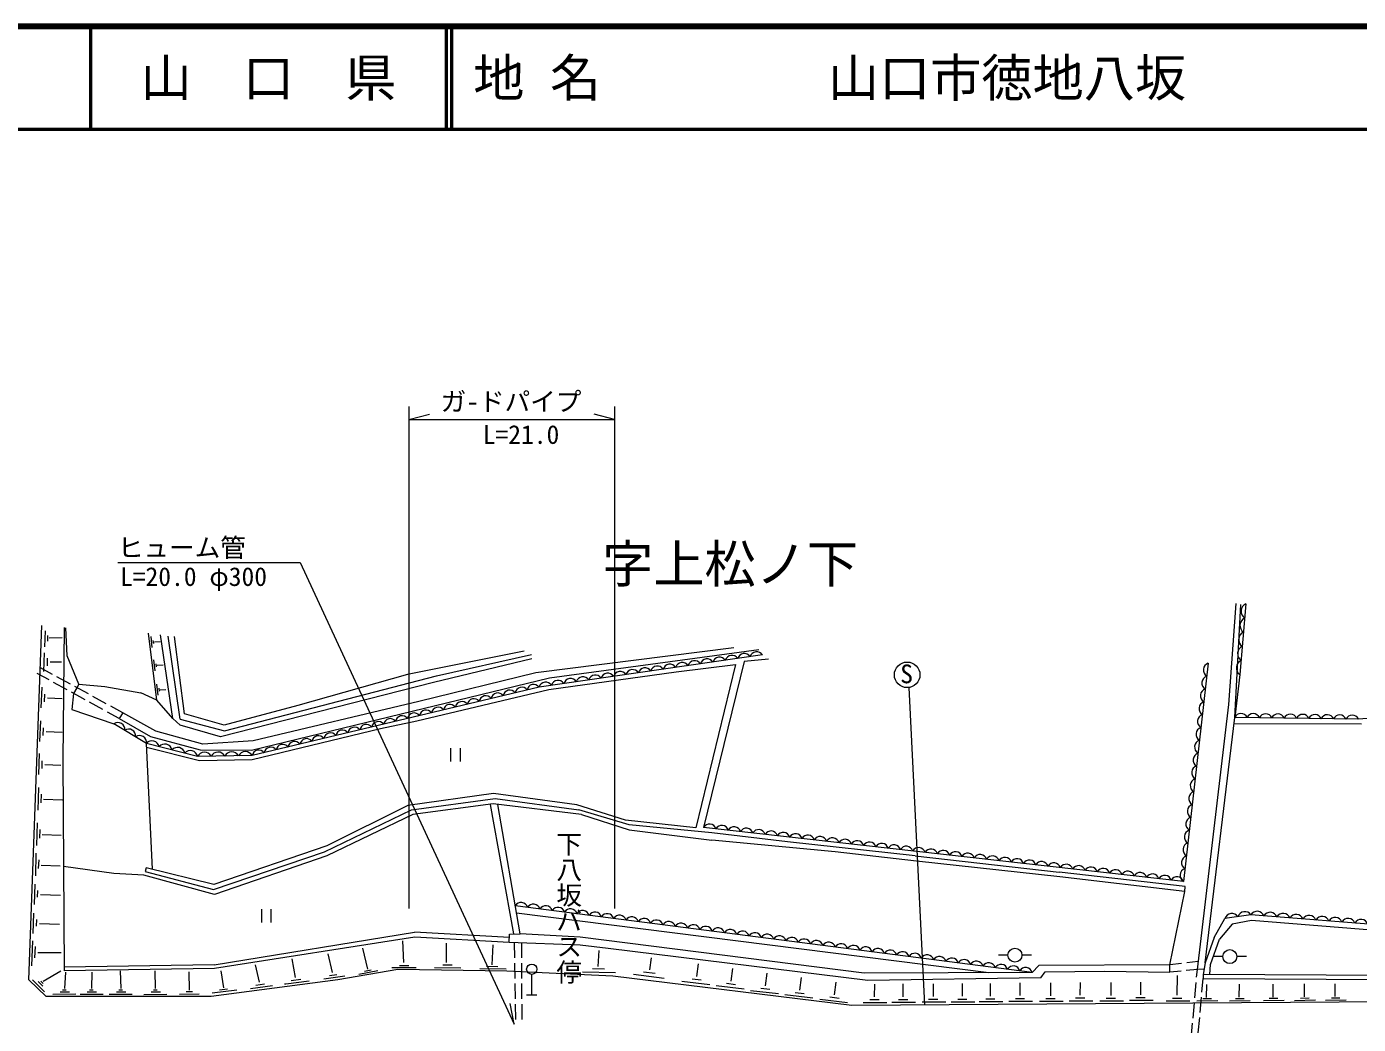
# Model space of a CAD drawing. Units: millimetres, scale not verified. Extents: x 40000 to 680000, y 20000 to 380000.
# Drawn here: x 326750 to 456854, y 282586 to 380000 of the extents above; entities that cross this region are included whole.
import ezdxf
from ezdxf.enums import TextEntityAlignment as Align

# ---------------------------------------------------------------- set-up
doc = ezdxf.new("R2010")
doc.units = ezdxf.units.MM
doc.header["$LTSCALE"] = 1000
for name, color, linetype, lineweight in [('M-BGD', 7, 'Continuous', 13), ('M-STR-HTXT', 7, 'Continuous', 13), ('M-TTL', 2, 'Continuous', 140), ('M-TTL-LINE', 7, 'Continuous', 50)]:
    doc.layers.add(name, color=color, linetype=linetype, lineweight=lineweight)
doc.layers.add('M-TTL-TXT', color=7, linetype='Continuous')
doc.styles.add('@ＭＳ ゴシック', font='')
doc.styles.add('ＭＳ ゴシック', font='')
doc.styles.get('@ＭＳ ゴシック').set_extended_font_data('@MS Gothic')
doc.styles.get('ＭＳ ゴシック').set_extended_font_data('MS Gothic')

msp = doc.modelspace()

# ---------------------------------------------------------------- linework, layer by layer
at = {"layer": 'M-BGD'}
for p, q in [((444212, 313817), (444930, 323687)), ((444771, 312554), (445358, 323581)), ((445856, 323641), (445279, 316747)), ((326956, 286946), (328248, 321541)), ((328559, 321018), (328505, 319432)), ((328789, 320566), (328789, 320008)), ((328957, 320309), (330234, 320353)), ((330402, 321322), (330282, 308412)), ((330697, 318573), (330590, 321294)), ((339458, 314229), (338667, 320792)), ((338880, 320461), (338995, 319388)), ((339092, 320071), (339128, 319778)), ((341026, 312435), (339821, 320619)), ((341760, 312389), (340583, 320504)), ((342178, 312908), (341201, 320464)), ((328461, 318856), (328399, 317039)), ((339243, 319920), (339801, 319964)), ((375351, 319039), (363946, 316746)), ((395832, 319341), (376512, 316919)), ((377822, 316409), (398285, 319192)), ((328771, 318342), (328745, 317606)), ((329037, 317987), (330154, 317987)), ((331841, 315791), (330697, 318573)), ((339154, 318182), (339270, 317110)), ((339367, 317792), (339402, 317500)), ((339518, 317641), (340076, 317686)), ((376109, 318261), (366514, 315953)), ((366783, 316626), (376069, 318690)), ((390196, 316993), (395998, 317710)), ((395998, 317710), (392116, 301779)), ((396836, 318013), (392888, 301813)), ((399229, 318252), (396836, 318013)), ((328950, 316211), (327794, 316848)), ((329264, 316752), (328093, 317389)), ((331021, 315797), (329704, 316513)), ((346066, 311233), (366783, 316626)), ((348707, 309355), (377822, 316409)), ((363946, 316746), (353233, 313718)), ((376512, 316919), (365059, 314123)), ((377755, 315288), (390196, 316993)), ((445279, 316747), (444771, 312554)), ((328224, 315524), (328144, 313495)), ((330702, 315246), (329388, 315970)), ((332454, 314282), (331140, 315005)), ((331341, 314894), (331167, 313338)), ((331662, 315449), (331341, 314894)), ((332779, 314842), (331461, 315558)), ((331841, 315791), (331662, 315449)), ((331841, 315791), (334374, 315572)), ((334374, 315572), (337903, 314960)), ((339458, 314229), (337903, 314960)), ((339442, 315791), (339558, 314719)), ((339655, 315401), (339691, 315109)), ((339806, 315250), (340364, 315295)), ((366514, 315953), (345699, 310673)), ((364884, 312237), (377755, 315288)), ((412939, 315474), (414461, 284479)), ((328490, 314833), (328463, 314089)), ((328774, 314470), (330206, 314405)), ((334206, 313317), (332892, 314040)), ((334536, 313886), (333218, 314603)), ((336146, 313011), (334975, 313647)), ((341026, 312435), (339458, 314229)), ((353233, 313718), (346047, 311791)), ((365059, 314123), (348889, 310275)), ((441124, 287958), (444212, 313817)), ((331167, 313338), (335282, 311934)), ((335800, 312439), (334644, 313076)), ((336146, 313011), (335800, 312439)), ((335800, 312439), (338858, 310698)), ((339376, 311216), (336146, 313011)), ((341751, 311790), (341026, 312435)), ((341760, 312389), (346066, 311233)), ((346047, 311791), (342178, 312908)), ((441879, 288592), (444771, 312554)), ((328101, 312235), (328021, 310205)), ((328367, 311543), (328340, 310799)), ((328651, 311180), (330210, 311109)), ((343962, 309953), (339376, 311216)), ((345699, 310673), (341751, 311790)), ((348794, 308449), (361335, 311460)), ((361335, 311460), (364884, 312237)), ((457168, 311904), (444694, 311915)), ((339032, 297733), (338453, 310023)), ((338470, 309660), (343628, 308348)), ((338858, 310698), (343696, 309382)), ((348889, 310275), (343962, 309953)), ((327981, 309016), (327901, 306987)), ((330282, 308412), (330412, 287811)), ((343628, 308348), (348794, 308449)), ((343696, 309382), (348707, 309355)), ((368151, 309537), (368151, 308237)), ((369126, 308237), (369126, 309537)), ((328247, 308325), (328220, 307580)), ((328530, 307961), (330090, 307891)), ((327902, 305726), (327849, 303506)), ((328168, 305061), (328128, 304224)), ((328407, 304570), (330255, 304503)), ((372350, 305122), (363976, 303945)), ((364360, 303527), (372534, 304643)), ((380492, 304012), (372350, 305122)), ((372534, 304643), (380691, 303533)), ((355866, 299419), (364360, 303527)), ((363976, 303945), (356065, 300017)), ((372335, 304105), (364479, 303068)), ((374343, 291413), (372056, 304068)), ((380949, 303068), (372335, 304105)), ((374957, 291421), (372797, 304049)), ((385257, 302516), (380492, 304012)), ((385616, 302078), (380691, 303533)), ((327773, 302269), (327720, 300049)), ((364479, 303068), (356085, 299040)), ((380949, 303068), (385628, 301577)), ((392116, 301779), (385257, 302516)), ((393686, 301275), (385616, 302078)), ((328039, 301604), (327999, 300767)), ((328278, 301112), (330126, 301046)), ((385628, 301577), (393686, 300557)), ((401083, 300418), (393686, 301275)), ((405749, 299421), (393686, 300557)), ((327662, 299301), (327609, 297082)), ((344998, 295769), (355866, 299419)), ((356065, 300017), (345025, 296247)), ((413565, 299042), (401083, 300418)), ((413684, 298524), (405749, 299421)), ((327928, 298637), (327888, 297799)), ((328167, 298145), (330015, 298078)), ((335269, 297326), (330348, 298004)), ((356085, 299040), (345119, 295272)), ((413565, 299042), (427622, 297457)), ((427681, 296978), (413684, 298524)), ((338200, 297166), (335269, 297326)), ((345119, 295272), (338200, 297166)), ((338432, 297882), (338325, 297497)), ((338325, 297497), (344998, 295769)), ((345025, 296247), (338432, 297882)), ((439933, 296052), (427622, 297457)), ((439885, 295549), (427681, 296978)), ((327542, 296278), (327475, 294284)), ((327821, 295654), (327781, 294989)), ((438449, 288401), (439885, 295549)), ((439885, 295549), (439933, 296052)), ((328113, 295255), (330054, 295215)), ((424979, 287658), (374489, 294155)), ((327436, 293446), (327370, 291452)), ((327715, 292821), (327675, 292157)), ((349679, 293835), (349679, 292535)), ((350654, 292535), (350654, 293835)), ((374608, 293460), (420757, 287641)), ((442777, 291064), (443813, 292919)), ((446425, 292739), (444511, 292380)), ((458967, 291702), (446425, 292739)), ((328008, 292423), (329948, 292383)), ((345068, 288407), (364652, 291578)), ((373922, 291052), (364652, 291578)), ((444511, 292380), (443298, 290916)), ((327263, 288315), (327343, 290748)), ((327569, 290176), (327529, 289073)), ((364678, 291110), (345095, 288055)), ((363615, 288622), (363491, 290731)), ((373906, 290578), (364678, 291110)), ((367782, 288623), (367768, 290524)), ((372246, 288394), (372326, 290362)), ((373906, 290578), (373933, 291408)), ((380826, 290313), (373906, 290578)), ((373933, 291408), (374957, 291421)), ((380838, 291085), (374957, 291421)), ((383547, 289984), (380826, 290313)), ((408580, 287591), (380838, 291085)), ((442777, 291064), (441879, 288592)), ((442407, 288444), (443298, 290916)), ((327848, 289605), (330121, 289591)), ((353017, 287160), (352680, 288985)), ((356641, 287656), (356216, 289464)), ((360088, 287975), (359601, 290040)), ((382575, 288232), (382668, 289800)), ((408939, 286874), (383547, 289984)), ((387648, 287913), (387808, 289096)), ((421709, 289374), (422622, 289375)), ((424002, 289374), (424916, 289375)), ((442704, 289235), (443618, 289236)), ((444998, 289235), (445911, 289236)), ((328357, 286793), (330094, 287821)), ((345068, 288407), (330410, 288161)), ((345095, 288055), (330412, 287811)), ((330467, 286101), (330569, 287676)), ((333119, 286099), (333156, 287672)), ((335970, 286096), (335908, 287824)), ((339355, 286092), (339293, 287820)), ((342646, 285937), (342637, 287727)), ((346031, 286158), (345756, 287798)), ((349516, 286690), (349118, 288391)), ((363002, 287953), (357140, 286936)), ((359220, 287487), (361063, 287833)), ((359769, 287789), (360398, 287913)), ((362437, 288143), (364811, 288143)), ((373679, 287774), (363002, 287953)), ((363163, 288338), (364103, 288347)), ((366585, 288131), (369164, 288105)), ((367409, 288397), (368313, 288397)), ((373584, 287969), (371023, 288013)), ((371679, 288270), (372769, 288244)), ((384027, 287288), (373679, 287774)), ((381046, 287714), (384289, 287634)), ((382043, 288046), (383213, 287993)), ((387023, 287714), (388166, 287581)), ((392221, 287248), (392380, 288485)), ((395584, 286810), (395743, 288046)), ((398927, 286345), (399087, 287581)), ((424979, 287658), (408580, 287591)), ((424979, 287658), (425643, 288336)), ((438449, 288401), (425643, 288336)), ((425843, 287126), (426255, 287698)), ((426255, 287698), (432044, 287778)), ((432044, 287778), (438449, 287683)), ((439584, 288535), (438449, 288401)), ((438449, 287683), (438449, 288401)), ((439538, 287795), (438449, 287683)), ((441124, 287958), (440035, 287846)), ((441216, 288728), (440081, 288594)), ((441056, 287181), (441124, 287958)), ((441784, 287961), (441124, 287958)), ((441879, 288592), (441706, 287450)), ((442327, 287446), (442407, 288444)), ((328658, 285320), (326956, 286946)), ((327325, 286927), (328508, 285756)), ((327870, 286784), (328348, 286314)), ((328153, 286801), (328366, 286589)), ((357140, 286936), (344782, 285302)), ((348621, 286087), (350775, 286371)), ((349153, 286415), (350004, 286539)), ((351927, 286548), (352077, 286548)), ((352077, 286548), (354355, 286832)), ((352609, 286858), (353522, 287009)), ((355790, 287031), (357824, 287310)), ((356349, 287350), (357040, 287456)), ((376099, 285465), (376099, 287465)), ((407379, 284433), (384027, 287288)), ((386053, 287488), (389030, 287089)), ((390758, 286810), (393483, 286491)), ((391755, 287036), (392646, 286929)), ((394121, 286371), (396846, 286052)), ((395118, 286597), (396009, 286491)), ((402299, 285925), (402459, 287161)), ((405690, 285474), (405849, 286711)), ((425843, 287126), (408939, 286874)), ((409594, 285268), (409607, 286517)), ((412385, 285286), (412399, 286535)), ((415336, 285305), (415349, 286555)), ((418180, 285324), (418194, 286573)), ((420912, 285341), (420925, 286591)), ((423808, 285389), (423821, 286639)), ((426794, 285380), (426807, 286629)), ((429690, 285428), (429703, 286677)), ((432697, 285418), (432710, 286668)), ((435593, 285466), (435606, 286716)), ((439164, 285422), (439176, 287356)), ((440880, 285189), (441012, 286683)), ((441570, 285744), (441688, 287078)), ((441706, 287450), (441688, 287078)), ((441688, 287078), (482717, 286809)), ((482566, 287209), (441706, 287450)), ((442033, 285221), (442039, 286485)), ((445224, 285230), (445230, 286494)), ((448533, 285251), (448539, 286516)), ((451584, 285271), (451590, 286536)), ((454594, 285291), (454600, 286555)), ((344782, 285302), (328658, 285320)), ((329315, 285525), (331566, 285552)), ((330024, 285765), (330936, 285765)), ((330254, 285969), (330609, 285969)), ((331967, 285523), (334217, 285549)), ((332676, 285762), (333588, 285762)), ((332906, 285966), (333260, 285966)), ((334818, 285520), (337069, 285546)), ((335527, 285759), (336439, 285759)), ((335757, 285963), (336112, 285963)), ((338203, 285516), (340454, 285543)), ((338912, 285755), (339825, 285755)), ((339142, 285959), (339497, 285959)), ((341671, 285540), (343609, 285558)), ((342350, 285794), (342953, 285788)), ((344879, 285653), (347289, 285963)), ((345605, 285963), (346367, 286052)), ((375599, 285465), (376599, 285465)), ((397465, 285906), (400190, 285587)), ((398462, 286132), (399353, 286026)), ((400837, 285486), (403562, 285167)), ((401834, 285712), (402725, 285606)), ((404228, 285036), (406953, 284717)), ((405225, 285262), (406115, 285155)), ((409129, 285002), (410033, 285002)), ((411920, 285020), (412824, 285020)), ((414871, 285039), (415775, 285039)), ((417715, 285058), (418619, 285058)), ((420447, 285076), (421351, 285076)), ((423343, 285124), (424247, 285124)), ((426329, 285114), (427233, 285114)), ((429225, 285162), (430129, 285162)), ((432231, 285152), (433135, 285152)), ((434489, 284935), (436802, 284935)), ((435127, 285200), (436031, 285200)), ((438699, 285156), (439602, 285156)), ((441395, 283752), (441527, 285246)), ((441655, 285103), (442494, 285114)), ((444846, 285112), (445685, 285124)), ((447570, 284909), (449609, 284944)), ((448155, 285133), (448994, 285145)), ((450621, 284929), (452659, 284964)), ((451206, 285153), (452045, 285165)), ((453631, 284948), (455669, 284984)), ((454216, 285173), (455055, 285185)), ((482889, 284925), (407379, 284433)), ((408491, 284736), (410803, 284736)), ((411282, 284754), (413595, 284754)), ((414233, 284773), (416546, 284773)), ((417077, 284792), (419390, 284792)), ((419809, 284810), (422122, 284810)), ((422705, 284858), (425018, 284858)), ((425691, 284848), (428004, 284848)), ((428587, 284896), (430900, 284896)), ((431593, 284887), (433906, 284887)), ((438061, 284890), (440373, 284890)), ((440704, 283197), (440836, 284691)), ((441070, 284878), (443109, 284914)), ((444261, 284887), (446299, 284923)), ((440528, 281205), (440660, 282699)), ((441219, 281759), (441351, 283254))]:
    msp.add_line(p, q, dxfattribs=at)
for points in [[(398644, 318653), (376811, 315513), (348787, 308823), (343443, 308744), (338453, 310023), (335282, 311934)], [(442182, 317837), (439764, 296533), (392888, 301813)], [(507990, 314880), (504859, 315279), (491028, 313631), (470641, 313421), (456854, 312375), (444771, 312554)], [(468656, 291008), (460323, 292171), (446356, 293277), (443813, 292919)]]:
    msp.add_lwpolyline(points, dxfattribs=at)
for centre, radius in [((412773, 316713), 1250), ((423304, 289338), 683), ((444300, 289199), 683), ((376099, 287965), 500)]:
    msp.add_circle(centre, radius, dxfattribs=at)
for centre, radius, start, end in [((446195, 322918), 798, 115.13649, 235.29203), ((446080, 321539), 798, 115.13649, 235.29203), ((445965, 320161), 798, 115.13649, 235.29203), ((396863, 318125), 669, 31.90896, 164.46111), ((398076, 318299), 669, 31.90896, 164.46111), ((445849, 318782), 798, 115.13649, 235.29203), ((388372, 316904), 669, 31.90896, 164.46111), ((389585, 317078), 669, 31.90896, 164.46111), ((390798, 317253), 669, 31.90896, 164.46111), ((392011, 317427), 669, 31.90896, 164.46111), ((393224, 317602), 669, 31.90896, 164.46111), ((394437, 317776), 669, 31.90896, 164.46111), ((395650, 317951), 669, 31.90896, 164.46111), ((442406, 317177), 697, 108.75262, 238.29928), ((445734, 317403), 798, 115.13649, 235.29203), ((378669, 315508), 669, 31.90896, 164.46111), ((379881, 315683), 669, 31.90896, 164.46111), ((381094, 315857), 669, 31.90896, 164.46111), ((382307, 316031), 669, 31.90896, 164.46111), ((383520, 316206), 669, 31.90896, 164.46111), ((384733, 316380), 669, 31.90896, 164.46111), ((385946, 316555), 669, 31.90896, 164.46111), ((387159, 316729), 669, 31.90896, 164.46111), ((442264, 315924), 697, 108.75262, 238.29928), ((372782, 314294), 650, 36.06588, 170.78524), ((373950, 314573), 650, 36.06588, 170.78524), ((375117, 314851), 650, 36.06588, 170.78524), ((376285, 315130), 650, 36.06588, 170.78524), ((377456, 315334), 669, 31.90896, 164.46111), ((442122, 314671), 697, 108.75262, 238.29928), ((368111, 313179), 650, 36.06588, 170.78524), ((369279, 313458), 650, 36.06588, 170.78524), ((370447, 313736), 650, 36.06588, 170.78524), ((371614, 314015), 650, 36.06588, 170.78524), ((441979, 313418), 697, 108.75262, 238.29928), ((362273, 311785), 650, 36.06588, 170.78524), ((363441, 312064), 650, 36.06588, 170.78524), ((364609, 312343), 650, 36.06588, 170.78524), ((365776, 312621), 650, 36.06588, 170.78524), ((366944, 312900), 650, 36.06588, 170.78524), ((441837, 312165), 697, 108.75262, 238.29928), ((445371, 312289), 656, 22.13816, 156.16011), ((446579, 312271), 656, 22.13816, 156.16011), ((447788, 312253), 656, 22.13816, 156.16011), ((448996, 312235), 656, 22.13816, 156.16011), ((450204, 312217), 656, 22.13816, 156.16011), ((451413, 312199), 656, 22.13816, 156.16011), ((452621, 312181), 656, 22.13816, 156.16011), ((453829, 312163), 656, 22.13816, 156.16011), ((455037, 312145), 656, 22.13816, 156.16011), ((456246, 312127), 656, 22.13816, 156.16011), ((335668, 311379), 676, 353.02028, 124.8371), ((336725, 310742), 676, 353.02028, 124.8371), ((356435, 310392), 650, 36.06588, 170.78524), ((357603, 310670), 650, 36.06588, 170.78524), ((358770, 310949), 650, 36.06588, 170.78524), ((359938, 311228), 650, 36.06588, 170.78524), ((361106, 311507), 650, 36.06588, 170.78524), ((441695, 310911), 697, 108.75262, 238.29928), ((337782, 310105), 676, 353.02028, 124.8371), ((338998, 309555), 718, 11.92968, 139.31065), ((340245, 309235), 718, 11.92968, 139.31065), ((350597, 308998), 650, 36.06588, 170.78524), ((351764, 309277), 650, 36.06588, 170.78524), ((352932, 309556), 650, 36.06588, 170.78524), ((354100, 309834), 650, 36.06588, 170.78524), ((355267, 310113), 650, 36.06588, 170.78524), ((441553, 309658), 697, 108.75262, 238.29928), ((341493, 308915), 718, 11.92968, 139.31065), ((342741, 308595), 718, 11.92968, 139.31065), ((344117, 308396), 758, 29.03004, 152.68015), ((345453, 308416), 758, 29.03004, 152.68015), ((346788, 308436), 758, 29.03004, 152.68015), ((348124, 308456), 758, 29.03004, 152.68015), ((349429, 308719), 650, 36.06588, 170.78524), ((441411, 308405), 697, 108.75262, 238.29928), ((441268, 307152), 697, 108.75262, 238.29928), ((441126, 305899), 697, 108.75262, 238.29928), ((440984, 304645), 697, 108.75262, 238.29928), ((440842, 303392), 697, 108.75262, 238.29928), ((393460, 301489), 657, 16.61278, 150.53526), ((394662, 301354), 657, 16.61278, 150.53526), ((395864, 301219), 657, 16.61278, 150.53526), ((440700, 302139), 697, 108.75262, 238.29928), ((397066, 301083), 657, 16.61278, 150.53526), ((398268, 300948), 657, 16.61278, 150.53526), ((399470, 300812), 657, 16.61278, 150.53526), ((400672, 300677), 657, 16.61278, 150.53526), ((401874, 300542), 657, 16.61278, 150.53526), ((403076, 300406), 657, 16.61278, 150.53526), ((404278, 300271), 657, 16.61278, 150.53526), ((405480, 300136), 657, 16.61278, 150.53526), ((406682, 300000), 657, 16.61278, 150.53526), ((440557, 300886), 697, 108.75262, 238.29928), ((407884, 299865), 657, 16.61278, 150.53526), ((409086, 299729), 657, 16.61278, 150.53526), ((410288, 299594), 657, 16.61278, 150.53526), ((411490, 299459), 657, 16.61278, 150.53526), ((412692, 299323), 657, 16.61278, 150.53526), ((413893, 299188), 657, 16.61278, 150.53526), ((415095, 299053), 657, 16.61278, 150.53526), ((416297, 298917), 657, 16.61278, 150.53526), ((417499, 298782), 657, 16.61278, 150.53526), ((418701, 298646), 657, 16.61278, 150.53526), ((440415, 299632), 697, 108.75262, 238.29928), ((419903, 298511), 657, 16.61278, 150.53526), ((421105, 298376), 657, 16.61278, 150.53526), ((422307, 298240), 657, 16.61278, 150.53526), ((423509, 298105), 657, 16.61278, 150.53526), ((424711, 297970), 657, 16.61278, 150.53526), ((425913, 297834), 657, 16.61278, 150.53526), ((427115, 297699), 657, 16.61278, 150.53526), ((428317, 297563), 657, 16.61278, 150.53526), ((429519, 297428), 657, 16.61278, 150.53526), ((430721, 297293), 657, 16.61278, 150.53526), ((440273, 298379), 697, 108.75262, 238.29928), ((431923, 297157), 657, 16.61278, 150.53526), ((433125, 297022), 657, 16.61278, 150.53526), ((434327, 296887), 657, 16.61278, 150.53526), ((435529, 296751), 657, 16.61278, 150.53526), ((436731, 296616), 657, 16.61278, 150.53526), ((437933, 296480), 657, 16.61278, 150.53526), ((439135, 296345), 657, 16.61278, 150.53526), ((440131, 297126), 697, 108.75262, 238.29928), ((375057, 293820), 659, 15.81474, 149.52094), ((376259, 293666), 659, 15.81474, 149.52094), ((377462, 293511), 659, 15.81474, 149.52094), ((378664, 293356), 659, 15.81474, 149.52094), ((379866, 293202), 659, 15.81474, 149.52094), ((381068, 293047), 659, 15.81474, 149.52094), ((382270, 292892), 659, 15.81474, 149.52094), ((383472, 292738), 659, 15.81474, 149.52094), ((384674, 292583), 659, 15.81474, 149.52094), ((385877, 292428), 659, 15.81474, 149.52094), ((387079, 292273), 659, 15.81474, 149.52094), ((388281, 292119), 659, 15.81474, 149.52094), ((444493, 292696), 715, 34.17329, 161.89813), ((445764, 292876), 715, 34.17329, 161.89813), ((446966, 292921), 707, 21.20521, 149.73473), ((448236, 292820), 707, 21.20521, 149.73473), ((449506, 292720), 707, 21.20521, 149.73473), ((450775, 292619), 707, 21.20521, 149.73473), ((452045, 292519), 707, 21.20521, 149.73473), ((453315, 292418), 707, 21.20521, 149.73473), ((454585, 292317), 707, 21.20521, 149.73473), ((455854, 292217), 707, 21.20521, 149.73473), ((457124, 292116), 707, 21.20521, 149.73473), ((389483, 291964), 659, 15.81474, 149.52094), ((390685, 291809), 659, 15.81474, 149.52094), ((391887, 291655), 659, 15.81474, 149.52094), ((393089, 291500), 659, 15.81474, 149.52094), ((394291, 291345), 659, 15.81474, 149.52094), ((395494, 291191), 659, 15.81474, 149.52094), ((396696, 291036), 659, 15.81474, 149.52094), ((397898, 290881), 659, 15.81474, 149.52094), ((399100, 290727), 659, 15.81474, 149.52094), ((400302, 290572), 659, 15.81474, 149.52094), ((401504, 290417), 659, 15.81474, 149.52094), ((402706, 290263), 659, 15.81474, 149.52094), ((403908, 290108), 659, 15.81474, 149.52094), ((405111, 289953), 659, 15.81474, 149.52094), ((406313, 289799), 659, 15.81474, 149.52094), ((407515, 289644), 659, 15.81474, 149.52094), ((408717, 289489), 659, 15.81474, 149.52094), ((409919, 289334), 659, 15.81474, 149.52094), ((411121, 289180), 659, 15.81474, 149.52094), ((412323, 289025), 659, 15.81474, 149.52094), ((413526, 288870), 659, 15.81474, 149.52094), ((414728, 288716), 659, 15.81474, 149.52094), ((415930, 288561), 659, 15.81474, 149.52094), ((417132, 288406), 659, 15.81474, 149.52094), ((418334, 288252), 659, 15.81474, 149.52094), ((419536, 288097), 659, 15.81474, 149.52094), ((420738, 287942), 659, 15.81474, 149.52094), ((421940, 287788), 659, 15.81474, 149.52094), ((423143, 287633), 659, 15.81474, 149.52094), ((424345, 287478), 659, 15.81474, 149.52094)]:
    msp.add_arc(centre, radius, start, end, dxfattribs=at)
at = {"layer": 'M-STR-HTXT'}
for p, q in [((364096, 342912), (364096, 293889)), ((384183, 342912), (384183, 293889)), ((364096, 341657), (366096, 342157)), ((364096, 341657), (384183, 341657)), ((384183, 341657), (382183, 342157)), ((335664, 327666), (353460, 327666)), ((353460, 327666), (374371, 282601)), ((374447, 289065), (374421, 290558)), ((375124, 289072), (375117, 290532)), ((374482, 287065), (374456, 288565)), ((375134, 287072), (375127, 288572)), ((374517, 285065), (374491, 286565)), ((375143, 285072), (375136, 286572)), ((374371, 282601), (373983, 284626)), ((374553, 283066), (374526, 284565)), ((375153, 283072), (375145, 284572))]:
    msp.add_line(p, q, dxfattribs=at)
at = {"layer": 'M-TTL'}
msp.add_line((680000, 380000), (40000, 380000), dxfattribs=at)
at = {"layer": 'M-TTL-LINE'}
for p, q in [((333000, 380000), (333000, 370000)), ((367750, 380000), (367750, 370000)), ((368250, 380000), (368250, 370000)), ((40000, 370000), (680000, 370000))]:
    msp.add_line(p, q, dxfattribs=at)

# ---------------------------------------------------------------- texts
at = {"layer": 'M-BGD', "style": 'ＭＳ ゴシック'}
for s, height, p in [('字上松ノ下', 3666, (382971, 324615)), ('S', 1833, (412095, 315339))]:
    msp.add_text(s, height=height, dxfattribs=at).set_placement(p, align=Align.BOTTOM_LEFT)
at = {"layer": 'M-BGD', "style": '@ＭＳ ゴシック'}
msp.add_text('下八坂バス停', height=1833, rotation=270, dxfattribs=at).set_placement((378258, 301460), align=Align.BOTTOM_LEFT)
at = {"layer": 'M-STR-HTXT', "style": 'ＭＳ ゴシック'}
for s, p in [('ガ-ドパイプ', (367197, 341926)), ('L=21.0', (371307, 338709)), ('ヒューム管', (335664, 327666)), ('L=20.0 φ300', (335871, 324838))]:
    msp.add_text(s, height=1833, dxfattribs=at).set_placement(p, align=Align.BOTTOM_LEFT)
at = {"layer": 'M-TTL-TXT', "style": 'ＭＳ ゴシック'}
for s, p in [('地 名', (370380, 375000)), ('山口市徳地八坂', (405024, 375000))]:
    msp.add_text(s, height=3666, dxfattribs=at).set_placement(p, align=Align.MIDDLE_LEFT)
msp.add_text('山\u3000口\u3000県', height=3666, dxfattribs=at).set_placement((350375, 375000), align=Align.MIDDLE_CENTER)

doc.saveas('drawing.dxf')
